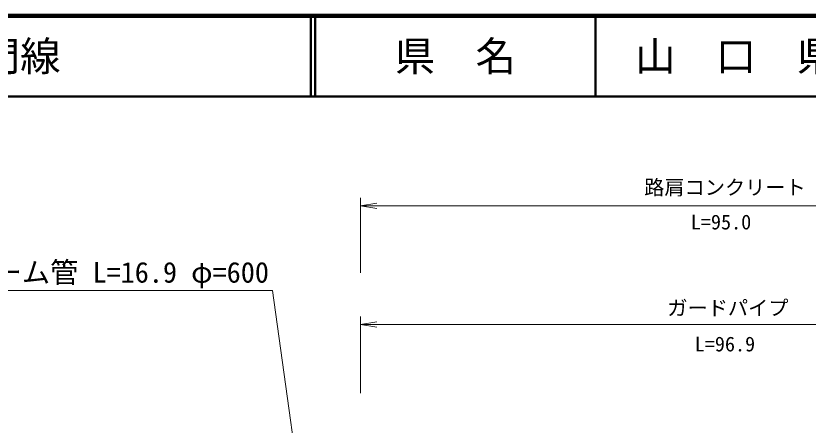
# Model space of a CAD drawing. Units: millimetres, scale not verified. Extents: x 40000 to 680000, y 20000 to 380000.
# Drawn here: x 261208 to 359312, y 329330 to 380000 of the extents above; entities that cross this region are included whole.
import ezdxf
from ezdxf.enums import TextEntityAlignment as Align

# ---------------------------------------------------------------- set-up
doc = ezdxf.new("R2010")
doc.units = ezdxf.units.MM
doc.header["$LTSCALE"] = 1000
for name, color, linetype, lineweight in [('M-STR-HTXT', 7, 'Continuous', 13), ('M-TTL', 2, 'Continuous', 140), ('M-TTL-LINE', 7, 'Continuous', 50)]:
    doc.layers.add(name, color=color, linetype=linetype, lineweight=lineweight)
doc.layers.add('M-TTL-TXT', color=7, linetype='Continuous')
doc.styles.add('ＭＳ ゴシック', font='')
doc.styles.get('ＭＳ ゴシック').set_extended_font_data('MS Gothic')

# ---------------------------------------------------------------- blocks, each defined once
blk = doc.blocks.new('open_arrow')
at = {"color": 0, "linetype": 'Continuous', "lineweight": -2}
blk.add_lwpolyline([(7.5, 1.25), (0, 0), (7.5, -1.25)], dxfattribs=at)

msp = doc.modelspace()

# ---------------------------------------------------------------- linework, layer by layer
at = {"layer": 'M-STR-HTXT'}
for p, q in [((303901, 348189), (303901, 357483)), ((303901, 356483), (393145, 356483)), ((303901, 333308), (303901, 342782)), ((303901, 341782), (394110, 341782))]:
    msp.add_line(p, q, dxfattribs=at)
msp.add_lwpolyline([(297647, 312408), (293000, 346000), (251000, 346000)], dxfattribs=at)
at = {"layer": 'M-TTL'}
msp.add_line((680000, 380000), (40000, 380000), dxfattribs=at)
at = {"layer": 'M-TTL-LINE'}
for p, q in [((297750, 380000), (297750, 370000)), ((298250, 380000), (298250, 370000)), ((333000, 380000), (333000, 370000)), ((40000, 370000), (680000, 370000))]:
    msp.add_line(p, q, dxfattribs=at)

# ---------------------------------------------------------------- block references
at = {"layer": 'M-STR-HTXT', "xscale": 267, "yscale": 267}
for p in [(303901, 356483), (303901, 341782)]:
    msp.add_blockref('open_arrow', p, dxfattribs=at)

# ---------------------------------------------------------------- texts
at = {"layer": 'M-STR-HTXT', "style": 'ＭＳ ゴシック'}
for s, height, p in [('路肩コンクリート', 1833, (349011, 358764)), ('ヒューム管 L=16.9 φ=600', 2566, (272000, 348250)), ('ガードパイプ', 1833, (349370, 343839))]:
    msp.add_text(s, height=height, dxfattribs=at).set_placement(p, align=Align.MIDDLE_CENTER)
for s, p in [('L=95.0', (348523, 353010)), ('L=96.9', (349006, 337905))]:
    msp.add_text(s, height=1833, dxfattribs=at).set_placement(p, align=Align.BOTTOM_CENTER)
at = {"layer": 'M-TTL-TXT', "style": 'ＭＳ ゴシック'}
msp.add_text('主要地方道下関長門線', height=3666, dxfattribs=at).set_placement((216734, 375000), align=Align.MIDDLE_LEFT)
for s, p in [('県\u3000名', (315625, 375000)), ('山\u3000口\u3000県', (350375, 375000))]:
    msp.add_text(s, height=3666, dxfattribs=at).set_placement(p, align=Align.MIDDLE_CENTER)

doc.saveas('drawing.dxf')
